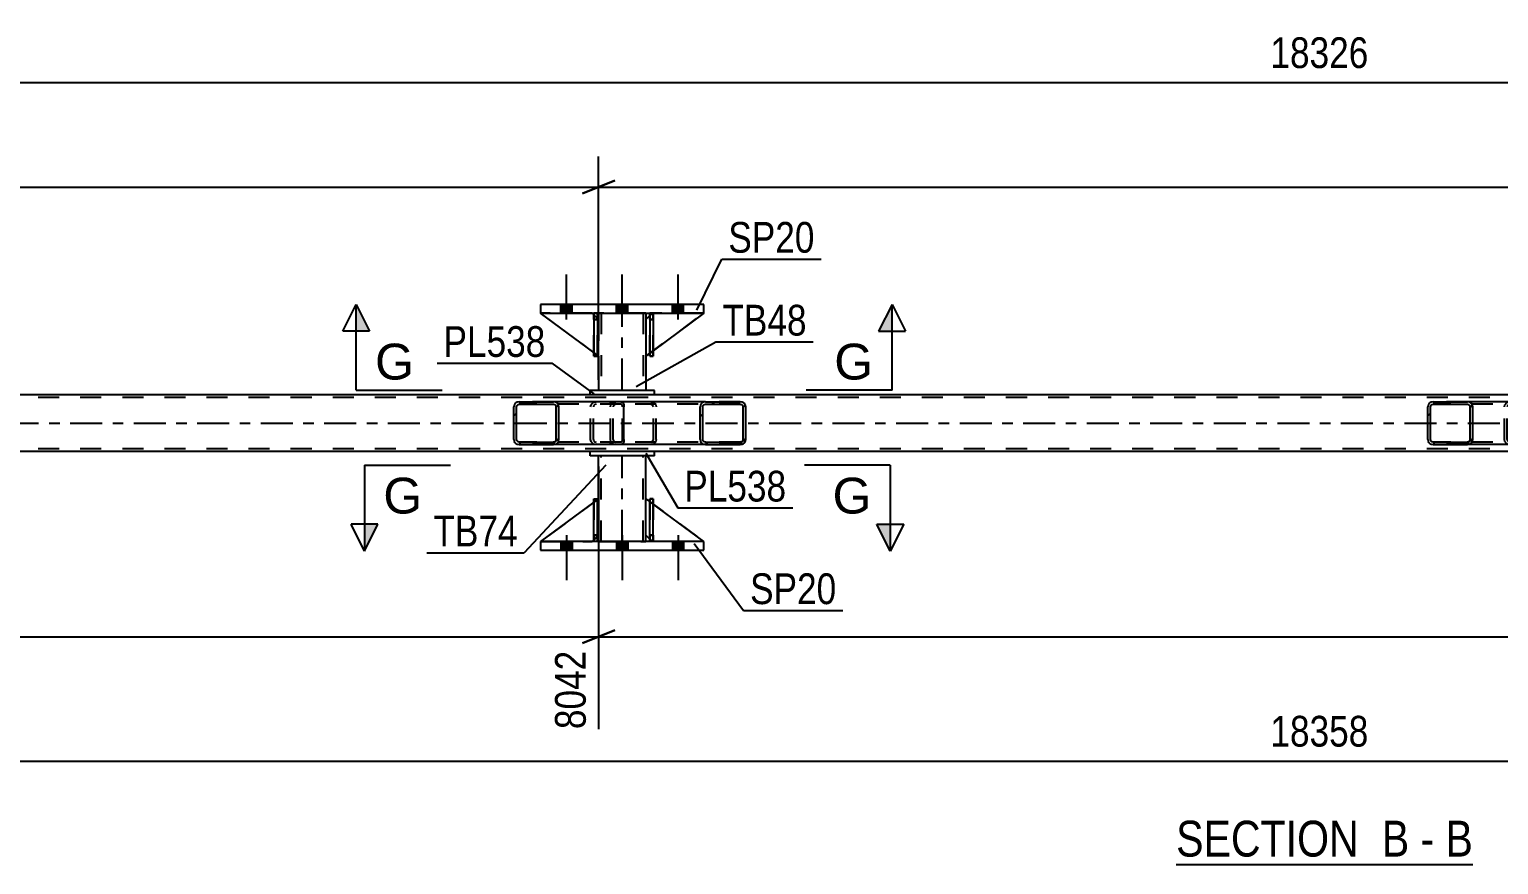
# Model space of a CAD drawing. Header units: millimetres. Extents: x 0 to 841, y 0 to 594.
# Drawn here: x 266.7 to 403.5, y 187.7 to 265.6 of the extents above; entities that cross this region are included whole.
import ezdxf

# ---------------------------------------------------------------- set-up
doc = ezdxf.new("R2010")
doc.units = ezdxf.units.MM
doc.linetypes.add('DXK_LINE_DOT2', pattern=[3.9198, 1.9599, -1.9599])
doc.linetypes.add('DXK_LINE_DOT3', pattern=[5.9187, 2.979, -0.9799, 0.9799, -0.9799])
doc.styles.add('Arial', font='arial.ttf', dxfattribs={"height": 0.2})
doc.styles.add('Arial Narrow', font='ARIALN.TTF', dxfattribs={"height": 0.2})

# ---------------------------------------------------------------- blocks, each defined once
blk = doc.blocks.new('Unknown-717034159-12 - 2994')
at = {"color": 6, "linetype": 'Continuous'}
blk.add_line((373.48, 187.75), (401.12, 187.75), dxfattribs=at)
at = {"color": 0, "linetype": 'Continuous'}
for points in [[(391.59, 188.5), (391.59, 192), (373.48, 192), (373.48, 188.5)], [(395.19, 188.5), (395.19, 192), (392.64, 192), (392.64, 188.5)], [(397.52, 188.5), (397.52, 192), (396.24, 192), (396.24, 188.5)], [(401.12, 188.5), (401.12, 192), (398.57, 192), (398.57, 188.5)]]:
    blk.add_wipeout(points, dxfattribs=at)
at = {"color": 7, "linetype": 'Continuous', "style": 'Arial Narrow'}
for s, p in [('SECTION ', (373.48, 188.5)), ('B', (392.64, 188.5)), ('B', (398.57, 188.5)), ('-', (396.24, 188.5))]:
    blk.add_text(s, height=3.34, dxfattribs=at).set_placement(p)
blk = doc.blocks.new('Part-717034159-3152 - 2994')
at = {"color": 7, "linetype": 'DXK_LINE_DOT2'}
for p, q in [((324.69, 239.14), (324.09, 238.54)), ((324.09, 235.14), (329.48, 239.14)), ((324.09, 238.54), (324.09, 235.14)), ((329.48, 239.14), (324.69, 239.14))]:
    blk.add_line(p, q, dxfattribs=at)
blk = doc.blocks.new('Part-717034159-3066 - 2994')
at = {"color": 2, "linetype": 'Continuous'}
for p, q in [((716.29, 231.53), (57.38, 231.53)), ((318.88, 226.25), (154.62, 226.25)), ((574.3, 226.25), (324.88, 226.25))]:
    blk.add_line(p, q, dxfattribs=at)
at = {"color": 7, "linetype": 'DXK_LINE_DOT2'}
for p, q in [((716.29, 231.29), (57.38, 231.29)), ((716.29, 226.49), (57.38, 226.49)), ((324.88, 226.25), (318.88, 226.25))]:
    blk.add_line(p, q, dxfattribs=at)
at = {"color": 7, "linetype": 'DXK_LINE_DOT3'}
blk.add_line((57.38, 228.89), (716.29, 228.89), dxfattribs=at)
blk = doc.blocks.new('Part-717034159-3185 - 2994')
at = {"color": 2, "linetype": 'Continuous'}
for p, q in [((329.48, 239.94), (314.28, 239.94)), ((314.28, 239.94), (314.28, 239.14)), ((329.48, 239.14), (329.48, 239.94)), ((314.28, 239.14), (329.48, 239.14))]:
    blk.add_line(p, q, dxfattribs=at)
blk = doc.blocks.new('Part-717034159-3150 - 2994')
at = {"color": 7, "linetype": 'DXK_LINE_DOT2'}
for p, q in [((319.68, 235.14), (314.28, 239.14)), ((314.28, 239.14), (319.08, 239.14)), ((319.08, 239.14), (319.68, 238.54)), ((319.68, 238.54), (319.08, 239.14)), ((319.68, 238.54), (319.68, 235.14)), ((319.68, 238.54), (319.68, 238.54)), ((319.68, 238.54), (319.68, 235.14))]:
    blk.add_line(p, q, dxfattribs=at)
blk = doc.blocks.new('Part-717034159-3151 - 2994')
at = {"color": 2, "linetype": 'Continuous'}
for p, q in [((319.24, 235.47), (314.28, 239.14)), ((319.24, 238.98), (319.08, 239.14)), ((319.68, 238.54), (319.56, 238.66)), ((319.68, 238.54), (319.68, 238.54)), ((319.68, 235.14), (319.68, 238.54)), ((319.56, 235.23), (319.68, 235.14)), ((319.68, 235.14), (319.68, 235.14))]:
    blk.add_line(p, q, dxfattribs=at)
at = {"color": 7, "linetype": 'DXK_LINE_DOT2'}
for p, q in [((319.08, 239.14), (314.28, 239.14)), ((319.08, 239.14), (319.68, 238.54)), ((319.56, 238.66), (319.24, 238.98)), ((319.68, 238.54), (319.68, 235.14)), ((319.56, 235.23), (319.24, 235.47))]:
    blk.add_line(p, q, dxfattribs=at)
blk = doc.blocks.new('Part-717034159-3165 - 2994')
at = {"linetype": 'Continuous'}
h = blk.add_hatch(dxfattribs=at)
h.set_pattern_fill('', scale=0.7, style=0, pattern_type=0)
h.set_pattern_definition([(45, (401.0697, 230.5906), (-1.57154, 1.57154), [])])
h.paths.add_polyline_path([(401.11, 230.41), (401.07, 230.59), (400.96, 230.75), (400.8, 230.85), (400.61, 230.89), (397.42, 230.89), (397.23, 230.85), (397.07, 230.75), (396.96, 230.59), (396.92, 230.41), (396.92, 227.37), (396.96, 227.18), (397.07, 227.03), (397.23, 226.92), (397.42, 226.89), (400.61, 226.89), (400.8, 226.92), (400.96, 227.03), (401.07, 227.18), (401.11, 227.37)])
h.paths.add_polyline_path([(400.84, 227.28), (400.78, 227.2), (400.7, 227.15), (400.61, 227.13), (397.42, 227.13), (397.32, 227.15), (397.24, 227.2), (397.19, 227.28), (397.17, 227.37), (397.17, 230.41), (397.19, 230.5), (397.24, 230.58), (397.32, 230.63), (397.42, 230.65), (400.61, 230.65), (400.7, 230.63), (400.78, 230.58), (400.84, 230.5), (400.86, 230.41), (400.86, 227.37)])
at = {"color": 2, "linetype": 'Continuous'}
for p, q in [((396.96, 230.59), (396.92, 230.41)), ((396.92, 227.37), (396.92, 230.41)), ((397.17, 230.41), (397.19, 230.5)), ((397.17, 227.37), (397.17, 230.41)), ((397.19, 230.5), (397.24, 230.58)), ((397.42, 230.89), (397.23, 230.85)), ((397.24, 230.58), (397.32, 230.63)), ((397.32, 230.63), (397.42, 230.65)), ((397.42, 230.89), (400.61, 230.89)), ((397.42, 230.65), (400.61, 230.65)), ((406.91, 230.89), (400.61, 230.89)), ((400.8, 230.85), (400.61, 230.89)), ((400.61, 230.65), (400.7, 230.63)), ((400.7, 230.63), (400.78, 230.58)), ((400.78, 230.58), (400.84, 230.5)), ((400.84, 230.5), (400.86, 230.41)), ((400.86, 227.37), (400.86, 230.41)), ((401.11, 230.41), (401.07, 230.59)), ((401.11, 227.37), (401.11, 230.41)), ((406.91, 230.89), (407.01, 230.85)), ((407.01, 230.85), (407.1, 230.75)), ((407.1, 230.75), (407.16, 230.59)), ((407.16, 230.59), (407.18, 230.41)), ((407.18, 227.37), (407.18, 230.41)), ((396.92, 227.37), (396.96, 227.18)), ((397.19, 227.28), (397.17, 227.37)), ((397.24, 227.2), (397.19, 227.28)), ((400.84, 227.28), (400.78, 227.2)), ((400.86, 227.37), (400.84, 227.28)), ((401.07, 227.18), (401.11, 227.37)), ((407.18, 227.37), (407.16, 227.18)), ((397.23, 226.92), (397.42, 226.89)), ((397.32, 227.15), (397.24, 227.2)), ((397.42, 227.13), (397.32, 227.15)), ((397.42, 227.13), (400.61, 227.13)), ((397.42, 226.89), (400.61, 226.89)), ((400.7, 227.15), (400.61, 227.13)), ((400.61, 226.89), (400.8, 226.92)), ((406.91, 226.89), (400.61, 226.89)), ((400.78, 227.2), (400.7, 227.15)), ((407.01, 226.92), (406.91, 226.89)), ((407.1, 227.03), (407.01, 226.92)), ((407.16, 227.18), (407.1, 227.03))]:
    blk.add_line(p, q, dxfattribs=at)
at = {"color": 7, "linetype": 'DXK_LINE_DOT2'}
for p, q in [((400.61, 230.89), (397.42, 230.89)), ((406.91, 230.65), (397.42, 230.65)), ((404.07, 230.41), (404.11, 230.59)), ((404.07, 227.37), (404.07, 230.41)), ((404.34, 230.5), (404.32, 230.41)), ((404.32, 227.37), (404.32, 230.41)), ((404.39, 230.58), (404.34, 230.5)), ((404.38, 230.85), (404.57, 230.89)), ((404.48, 230.63), (404.39, 230.58)), ((404.57, 230.65), (404.48, 230.63)), ((405.91, 230.65), (405.91, 230.89)), ((406.96, 230.63), (406.91, 230.65)), ((407, 230.58), (406.96, 230.63)), ((407.03, 230.5), (407, 230.58)), ((407.04, 230.41), (407.03, 230.5)), ((407.04, 227.37), (407.04, 230.41)), ((404.11, 227.18), (404.07, 227.37)), ((404.32, 227.37), (404.34, 227.28)), ((404.34, 227.28), (404.39, 227.2)), ((407, 227.2), (407.03, 227.28)), ((407.03, 227.28), (407.04, 227.37)), ((406.91, 227.13), (397.42, 227.13)), ((400.61, 226.89), (397.42, 226.89)), ((404.57, 226.89), (404.38, 226.92)), ((404.39, 227.2), (404.42, 227.18)), ((404.42, 227.18), (404.48, 227.15)), ((404.48, 227.15), (404.57, 227.13)), ((405.91, 226.89), (405.91, 227.13)), ((406.91, 227.13), (406.96, 227.15)), ((406.96, 227.15), (407, 227.2))]:
    blk.add_line(p, q, dxfattribs=at)
at = {"color": 2, "linetype": 'Continuous'}
for centre, start, end in [((397.41, 230.39), 111.1941, 156.1506), ((400.62, 230.39), 23.8494, 68.8059), ((397.41, 227.38), 203.8494, 248.8059), ((400.62, 227.38), 291.1941, 336.1506)]:
    blk.add_arc(centre, 0.492, start, end, dxfattribs=at)
at = {"color": 7, "linetype": 'DXK_LINE_DOT2'}
for centre, start, end in [((404.56, 230.39), 111.1941, 156.1506), ((404.56, 227.38), 203.8494, 248.8059)]:
    blk.add_arc(centre, 0.492, start, end, dxfattribs=at)
blk = doc.blocks.new('Part-717034159-3175 - 2994')
at = {"color": 2, "linetype": 'Continuous'}
for p, q in [((324.88, 226.25), (318.88, 226.25)), ((318.88, 225.85), (318.88, 226.25)), ((324.88, 225.85), (318.88, 225.85)), ((324.88, 225.85), (324.88, 226.25))]:
    blk.add_line(p, q, dxfattribs=at)
blk = doc.blocks.new('Bolt-717034159-3112 - 2994')
at = {"linetype": 'Continuous'}
for points in [[(316.16, 239.14), (317.2, 239.14), (317.2, 239.94), (316.16, 239.94)], [(316.16, 239.14), (317.2, 239.14), (317.2, 239.94), (316.16, 239.94)], [(316.16, 239.14), (317.2, 239.14), (317.2, 239.94), (316.16, 239.94)], [(321.36, 239.14), (322.4, 239.14), (322.4, 239.94), (321.36, 239.94)], [(321.36, 239.14), (322.4, 239.14), (322.4, 239.94), (321.36, 239.94)], [(326.56, 239.14), (327.6, 239.14), (327.6, 239.94), (326.56, 239.94)], [(326.56, 239.14), (327.6, 239.14), (327.6, 239.94), (326.56, 239.94)], [(326.56, 239.14), (327.6, 239.14), (327.6, 239.94), (326.56, 239.94)]]:
    blk.add_hatch(color=1, dxfattribs=at).paths.add_polyline_path(points)
at = {"color": 1, "linetype": 'Continuous'}
for p, q in [((316.68, 238.54), (316.68, 242.74)), ((316.68, 238.54), (316.68, 242.74)), ((316.68, 238.54), (316.68, 242.74)), ((321.88, 238.54), (321.88, 242.74)), ((321.88, 238.54), (321.88, 242.74)), ((327.08, 238.54), (327.08, 242.74)), ((327.08, 238.54), (327.08, 242.74)), ((327.08, 238.54), (327.08, 242.74)), ((316.16, 239.14), (316.16, 239.94)), ((316.16, 239.14), (316.16, 239.94)), ((316.16, 239.14), (316.16, 239.94)), ((317.2, 239.14), (317.2, 239.94)), ((317.2, 239.14), (317.2, 239.94)), ((317.2, 239.14), (317.2, 239.94)), ((321.36, 239.14), (321.36, 239.94)), ((321.36, 239.14), (321.36, 239.94)), ((322.4, 239.14), (322.4, 239.94)), ((322.4, 239.14), (322.4, 239.94)), ((326.56, 239.14), (326.56, 239.94)), ((326.56, 239.14), (326.56, 239.94)), ((326.56, 239.14), (326.56, 239.94)), ((327.6, 239.14), (327.6, 239.94)), ((327.6, 239.14), (327.6, 239.94)), ((327.6, 239.14), (327.6, 239.94))]:
    blk.add_line(p, q, dxfattribs=at)
blk = doc.blocks.new('Part-717034159-3180 - 2994')
at = {"color": 2, "linetype": 'Continuous'}
for p, q in [((319.68, 221.85), (319.68, 225.85)), ((324.08, 221.85), (324.08, 225.85)), ((319.68, 217.85), (319.68, 218.45)), ((324.08, 217.85), (324.08, 218.45))]:
    blk.add_line(p, q, dxfattribs=at)
at = {"color": 7, "linetype": 'DXK_LINE_DOT2'}
for p, q in [((324.08, 225.85), (319.68, 225.85)), ((319.92, 217.85), (319.92, 225.85)), ((323.84, 217.85), (323.84, 225.85)), ((319.68, 218.45), (319.68, 221.85)), ((324.08, 218.45), (324.08, 221.85)), ((319.68, 217.85), (324.08, 217.85))]:
    blk.add_line(p, q, dxfattribs=at)
at = {"color": 7, "linetype": 'DXK_LINE_DOT3'}
blk.add_line((321.88, 217.85), (321.88, 225.85), dxfattribs=at)
blk = doc.blocks.new('Part-717034159-3120 - 2994')
at = {"color": 2, "linetype": 'Continuous'}
for p, q in [((324.88, 231.94), (318.88, 231.94)), ((318.88, 231.54), (318.88, 231.94)), ((324.88, 231.54), (318.88, 231.54)), ((324.88, 231.54), (324.88, 231.94))]:
    blk.add_line(p, q, dxfattribs=at)
blk = doc.blocks.new('Part-717034159-3138 - 2994')
at = {"linetype": 'Continuous'}
h = blk.add_hatch(dxfattribs=at)
h.set_pattern_fill('', scale=0.7, style=0, pattern_type=0)
h.set_pattern_definition([(45, (315.9355, 230.5906), (-1.57154, 1.57154), [])])
h.paths.add_polyline_path([(315.97, 230.41), (315.94, 230.59), (315.83, 230.75), (315.66, 230.85), (315.47, 230.89), (312.29, 230.89), (312.09, 230.85), (311.93, 230.75), (311.82, 230.59), (311.78, 230.41), (311.78, 227.37), (311.82, 227.18), (311.93, 227.03), (312.09, 226.92), (312.29, 226.89), (315.47, 226.89), (315.66, 226.92), (315.83, 227.03), (315.94, 227.18), (315.97, 227.37)])
h.paths.add_polyline_path([(315.7, 227.28), (315.65, 227.2), (315.57, 227.15), (315.47, 227.13), (312.29, 227.13), (312.19, 227.15), (312.11, 227.2), (312.05, 227.28), (312.04, 227.37), (312.04, 230.41), (312.05, 230.5), (312.11, 230.58), (312.19, 230.63), (312.29, 230.65), (315.47, 230.65), (315.57, 230.63), (315.65, 230.58), (315.7, 230.5), (315.72, 230.41), (315.72, 227.37)])
at = {"color": 2, "linetype": 'Continuous'}
for p, q in [((311.82, 230.59), (311.78, 230.41)), ((311.78, 227.37), (311.78, 230.41)), ((312.04, 230.41), (312.05, 230.5)), ((312.04, 227.37), (312.04, 230.41)), ((312.05, 230.5), (312.11, 230.58)), ((312.29, 230.89), (312.09, 230.85)), ((312.11, 230.58), (312.19, 230.63)), ((312.19, 230.63), (312.29, 230.65)), ((312.29, 230.89), (315.47, 230.89)), ((312.29, 230.65), (315.47, 230.65)), ((321.77, 230.89), (315.47, 230.89)), ((315.66, 230.85), (315.47, 230.89)), ((315.47, 230.65), (315.57, 230.63)), ((315.57, 230.63), (315.65, 230.58)), ((315.65, 230.58), (315.7, 230.5)), ((315.7, 230.5), (315.72, 230.41)), ((315.72, 227.37), (315.72, 230.41)), ((315.97, 230.41), (315.94, 230.59)), ((315.97, 227.37), (315.97, 230.41)), ((321.77, 230.89), (321.88, 230.85)), ((321.88, 230.85), (321.96, 230.75)), ((321.96, 230.75), (322.02, 230.59)), ((322.02, 230.59), (322.04, 230.41)), ((322.04, 227.37), (322.04, 230.41)), ((311.78, 227.37), (311.82, 227.18)), ((312.05, 227.28), (312.04, 227.37)), ((312.11, 227.2), (312.05, 227.28)), ((315.7, 227.28), (315.65, 227.2)), ((315.72, 227.37), (315.7, 227.28)), ((315.94, 227.18), (315.97, 227.37)), ((322.04, 227.37), (322.02, 227.18)), ((312.09, 226.92), (312.29, 226.89)), ((312.19, 227.15), (312.11, 227.2)), ((312.29, 227.13), (312.19, 227.15)), ((312.29, 227.13), (315.47, 227.13)), ((312.29, 226.89), (315.47, 226.89)), ((315.57, 227.15), (315.47, 227.13)), ((315.47, 226.89), (315.66, 226.92)), ((321.77, 226.89), (315.47, 226.89)), ((315.65, 227.2), (315.57, 227.15)), ((321.88, 226.92), (321.77, 226.89)), ((321.96, 227.03), (321.88, 226.92)), ((322.02, 227.18), (321.96, 227.03))]:
    blk.add_line(p, q, dxfattribs=at)
at = {"color": 7, "linetype": 'DXK_LINE_DOT2'}
for p, q in [((315.47, 230.89), (312.29, 230.89)), ((321.77, 230.65), (312.29, 230.65)), ((318.93, 230.41), (318.97, 230.59)), ((318.93, 227.37), (318.93, 230.41)), ((319.2, 230.5), (319.19, 230.41)), ((319.19, 227.37), (319.19, 230.41)), ((319.26, 230.58), (319.2, 230.5)), ((319.24, 230.85), (319.44, 230.89)), ((319.34, 230.63), (319.26, 230.58)), ((319.44, 230.65), (319.34, 230.63)), ((320.78, 230.65), (320.78, 230.89)), ((321.82, 230.63), (321.77, 230.65)), ((321.87, 230.58), (321.82, 230.63)), ((321.9, 230.5), (321.87, 230.58)), ((321.91, 230.41), (321.9, 230.5)), ((321.91, 227.37), (321.91, 230.41)), ((318.97, 227.18), (318.93, 227.37)), ((319.19, 227.37), (319.2, 227.28)), ((319.2, 227.28), (319.26, 227.2)), ((321.87, 227.2), (321.9, 227.28)), ((321.9, 227.28), (321.91, 227.37)), ((321.77, 227.13), (312.29, 227.13)), ((315.47, 226.89), (312.29, 226.89)), ((319.44, 226.89), (319.24, 226.92)), ((319.26, 227.2), (319.28, 227.18)), ((319.28, 227.18), (319.34, 227.15)), ((319.34, 227.15), (319.44, 227.13)), ((320.78, 226.89), (320.78, 227.13)), ((321.77, 227.13), (321.82, 227.15)), ((321.82, 227.15), (321.87, 227.2))]:
    blk.add_line(p, q, dxfattribs=at)
at = {"color": 2, "linetype": 'Continuous'}
for centre, start, end in [((312.27, 230.39), 111.1941, 156.1506), ((315.49, 230.39), 23.8494, 68.8059), ((312.27, 227.38), 203.8494, 248.8059), ((315.49, 227.38), 291.1941, 336.1506)]:
    blk.add_arc(centre, 0.492, start, end, dxfattribs=at)
at = {"color": 7, "linetype": 'DXK_LINE_DOT2'}
for centre, start, end in [((319.42, 230.39), 111.1941, 156.1506), ((319.42, 227.38), 203.8494, 248.8059)]:
    blk.add_arc(centre, 0.492, start, end, dxfattribs=at)
blk = doc.blocks.new('Part-717034159-3153 - 2994')
at = {"color": 2, "linetype": 'Continuous'}
for p, q in [((324.44, 238.89), (324.09, 238.54)), ((324.09, 238.54), (324.09, 235.14)), ((329.48, 239.14), (324.76, 235.64)), ((324.44, 235.4), (324.09, 235.14))]:
    blk.add_line(p, q, dxfattribs=at)
at = {"color": 7, "linetype": 'DXK_LINE_DOT2'}
for p, q in [((324.69, 239.14), (324.44, 238.89)), ((329.48, 239.14), (324.69, 239.14)), ((324.76, 235.64), (324.44, 235.4))]:
    blk.add_line(p, q, dxfattribs=at)
blk = doc.blocks.new('Part-717034159-3164 - 2994')
at = {"linetype": 'Continuous'}
h = blk.add_hatch(dxfattribs=at)
h.set_pattern_fill('', scale=0.7, style=0, pattern_type=0)
h.set_pattern_definition([(45, (333.347, 230.5906), (-1.57154, 1.57154), [])])
h.paths.add_polyline_path([(333.39, 230.41), (333.35, 230.59), (333.24, 230.75), (333.07, 230.85), (332.88, 230.89), (329.64, 230.89), (329.44, 230.85), (329.28, 230.75), (329.17, 230.59), (329.13, 230.41), (329.13, 227.37), (329.17, 227.18), (329.28, 227.03), (329.44, 226.92), (329.64, 226.89), (332.88, 226.89), (333.07, 226.92), (333.24, 227.03), (333.35, 227.18), (333.39, 227.37)])
h.paths.add_polyline_path([(333.11, 227.28), (333.06, 227.2), (332.97, 227.15), (332.88, 227.13), (329.64, 227.13), (329.54, 227.15), (329.46, 227.2), (329.4, 227.28), (329.38, 227.37), (329.38, 230.41), (329.4, 230.5), (329.46, 230.58), (329.54, 230.63), (329.64, 230.65), (332.88, 230.65), (332.97, 230.63), (333.06, 230.58), (333.11, 230.5), (333.13, 230.41), (333.13, 227.37)])
at = {"color": 7, "linetype": 'DXK_LINE_DOT2'}
for p, q in [((320.78, 230.41), (320.82, 230.59)), ((320.78, 227.37), (320.78, 230.41)), ((321.05, 230.5), (321.04, 230.41)), ((321.04, 227.37), (321.04, 230.41)), ((321.11, 230.58), (321.05, 230.5)), ((321.1, 230.85), (321.29, 230.89)), ((321.19, 230.63), (321.11, 230.58)), ((321.29, 230.65), (321.19, 230.63)), ((321.77, 230.89), (321.29, 230.89)), ((332.88, 230.65), (321.29, 230.65)), ((324.53, 230.89), (324.72, 230.85)), ((324.62, 230.63), (324.53, 230.65)), ((324.71, 230.58), (324.62, 230.63)), ((324.76, 230.5), (324.71, 230.58)), ((324.78, 230.41), (324.76, 230.5)), ((324.78, 227.37), (324.78, 230.41)), ((325, 230.59), (325.04, 230.41)), ((325.04, 227.37), (325.04, 230.41)), ((332.88, 230.89), (329.64, 230.89)), ((320.82, 227.18), (320.78, 227.37)), ((321.04, 227.37), (321.05, 227.28)), ((321.05, 227.28), (321.11, 227.2)), ((324.71, 227.2), (324.76, 227.28)), ((324.76, 227.28), (324.78, 227.37)), ((325.04, 227.37), (325, 227.18)), ((321.29, 226.89), (321.1, 226.92)), ((321.11, 227.2), (321.19, 227.15)), ((321.19, 227.15), (321.29, 227.13)), ((332.88, 227.13), (321.29, 227.13)), ((321.77, 226.89), (321.29, 226.89)), ((324.53, 227.13), (324.62, 227.15)), ((324.72, 226.92), (324.53, 226.89)), ((324.62, 227.15), (324.71, 227.2)), ((332.88, 226.89), (329.64, 226.89))]:
    blk.add_line(p, q, dxfattribs=at)
at = {"color": 2, "linetype": 'Continuous'}
for p, q in [((329.64, 230.89), (321.77, 230.89)), ((329.17, 230.59), (329.13, 230.41)), ((329.13, 227.37), (329.13, 230.41)), ((329.38, 230.41), (329.4, 230.5)), ((329.38, 227.37), (329.38, 230.41)), ((329.4, 230.5), (329.46, 230.58)), ((329.64, 230.89), (329.44, 230.85)), ((329.46, 230.58), (329.54, 230.63)), ((329.54, 230.63), (329.64, 230.65)), ((329.64, 230.89), (332.88, 230.89)), ((329.64, 230.65), (332.88, 230.65)), ((333.07, 230.85), (332.88, 230.89)), ((332.88, 230.65), (332.97, 230.63)), ((332.97, 230.63), (333.06, 230.58)), ((333.06, 230.58), (333.11, 230.5)), ((333.11, 230.5), (333.13, 230.41)), ((333.13, 227.37), (333.13, 230.41)), ((333.39, 230.41), (333.35, 230.59)), ((333.39, 227.37), (333.39, 230.41)), ((329.13, 227.37), (329.17, 227.18)), ((329.4, 227.28), (329.38, 227.37)), ((329.46, 227.2), (329.4, 227.28)), ((333.11, 227.28), (333.06, 227.2)), ((333.13, 227.37), (333.11, 227.28)), ((333.35, 227.18), (333.39, 227.37)), ((329.64, 226.89), (321.77, 226.89)), ((329.44, 226.92), (329.64, 226.89)), ((329.54, 227.15), (329.46, 227.2)), ((329.64, 227.13), (329.54, 227.15)), ((329.64, 227.13), (332.88, 227.13)), ((329.64, 226.89), (332.88, 226.89)), ((332.97, 227.15), (332.88, 227.13)), ((332.88, 226.89), (333.07, 226.92)), ((333.06, 227.2), (332.97, 227.15))]:
    blk.add_line(p, q, dxfattribs=at)
at = {"color": 7, "linetype": 'DXK_LINE_DOT2'}
for centre, start, end in [((321.27, 230.39), 110.7583, 155.6801), ((324.55, 230.39), 24.3199, 69.2417), ((321.27, 227.39), 204.3199, 249.2417), ((324.55, 227.39), 290.7583, 335.6801)]:
    blk.add_arc(centre, 0.496, start, end, dxfattribs=at)
at = {"color": 2, "linetype": 'Continuous'}
for centre, start, end in [((329.62, 230.39), 110.7583, 155.68), ((332.89, 230.39), 24.32, 69.2417), ((329.62, 227.39), 204.32, 249.2417), ((332.89, 227.39), 290.7583, 335.68)]:
    blk.add_arc(centre, 0.496, start, end, dxfattribs=at)
blk = doc.blocks.new('Part-717034159-3186 - 2994')
at = {"color": 7, "linetype": 'DXK_LINE_DOT2'}
for p, q in [((319.24, 238.54), (319.24, 239.14)), ((319.24, 239.14), (319.24, 239.14)), ((319.24, 239.14), (319.24, 235.14)), ((319.56, 239.14), (319.24, 239.14)), ((319.24, 235.14), (319.24, 238.54)), ((319.24, 238.54), (319.56, 238.54)), ((319.56, 238.54), (319.56, 239.14)), ((319.56, 235.14), (319.56, 239.14)), ((319.56, 238.54), (319.56, 235.14)), ((319.24, 235.14), (319.56, 235.14))]:
    blk.add_line(p, q, dxfattribs=at)
blk = doc.blocks.new('Part-717034159-3187 - 2994')
at = {"color": 7, "linetype": 'DXK_LINE_DOT2'}
for p, q in [((324.44, 238.54), (324.44, 239.14)), ((324.44, 239.14), (324.44, 239.14)), ((324.44, 239.14), (324.44, 235.14)), ((324.76, 239.14), (324.44, 239.14)), ((324.44, 235.14), (324.44, 238.54)), ((324.44, 238.54), (324.76, 238.54)), ((324.76, 238.54), (324.76, 239.14)), ((324.76, 235.14), (324.76, 239.14)), ((324.76, 238.54), (324.76, 235.14)), ((324.44, 235.14), (324.76, 235.14))]:
    blk.add_line(p, q, dxfattribs=at)
blk = doc.blocks.new('Part-717034159-3193 - 2994')
at = {"color": 2, "linetype": 'Continuous'}
for p, q in [((319.68, 239.14), (319.68, 238.54)), ((324.08, 239.14), (324.08, 238.54)), ((319.68, 235.14), (319.68, 231.94)), ((324.08, 235.14), (324.08, 231.94))]:
    blk.add_line(p, q, dxfattribs=at)
at = {"color": 7, "linetype": 'DXK_LINE_DOT2'}
for p, q in [((324.08, 239.14), (319.68, 239.14)), ((319.68, 238.54), (319.68, 235.14)), ((319.92, 239.14), (319.92, 231.94)), ((323.84, 239.14), (323.84, 231.94)), ((324.08, 238.54), (324.08, 235.14)), ((324.08, 231.94), (319.68, 231.94))]:
    blk.add_line(p, q, dxfattribs=at)
at = {"color": 7, "linetype": 'DXK_LINE_DOT3'}
blk.add_line((321.88, 231.94), (321.88, 239.14), dxfattribs=at)
blk = doc.blocks.new('Part-717034159-3212 - 2994')
at = {"color": 2, "linetype": 'Continuous'}
for p, q in [((324.09, 218.45), (324.09, 221.85)), ((324.44, 221.58), (324.09, 221.85)), ((329.48, 217.85), (324.76, 221.35)), ((324.44, 218.09), (324.09, 218.45))]:
    blk.add_line(p, q, dxfattribs=at)
at = {"color": 7, "linetype": 'DXK_LINE_DOT2'}
for p, q in [((324.76, 221.35), (324.44, 221.58)), ((324.69, 217.85), (324.44, 218.09)), ((329.48, 217.85), (324.69, 217.85)), ((329.48, 217.85), (329.48, 217.85)), ((329.48, 217.85), (329.48, 217.85))]:
    blk.add_line(p, q, dxfattribs=at)
blk = doc.blocks.new('Part-717034159-3215 - 2994')
at = {"color": 7, "linetype": 'DXK_LINE_DOT2'}
for p, q in [((324.09, 218.45), (324.09, 221.85)), ((324.09, 221.85), (329.48, 217.85)), ((324.69, 217.85), (324.09, 218.45)), ((329.48, 217.85), (324.69, 217.85))]:
    blk.add_line(p, q, dxfattribs=at)
blk = doc.blocks.new('Part-717034159-3218 - 2994')
at = {"color": 7, "linetype": 'DXK_LINE_DOT2'}
for p, q in [((319.56, 221.75), (319.24, 221.52)), ((319.68, 218.45), (319.68, 221.85)), ((314.28, 217.85), (319.08, 217.85)), ((319.68, 218.45), (319.08, 217.85)), ((319.56, 218.32), (319.24, 218))]:
    blk.add_line(p, q, dxfattribs=at)
at = {"color": 2, "linetype": 'Continuous'}
for p, q in [((319.68, 221.85), (319.56, 221.75)), ((319.68, 218.45), (319.68, 221.85)), ((319.24, 221.52), (314.28, 217.85)), ((319.24, 218), (319.08, 217.85)), ((319.68, 218.45), (319.56, 218.32)), ((319.68, 218.45), (319.68, 218.45))]:
    blk.add_line(p, q, dxfattribs=at)
blk = doc.blocks.new('Part-717034159-3221 - 2994')
at = {"color": 7, "linetype": 'DXK_LINE_DOT2'}
for p, q in [((319.68, 221.85), (314.28, 217.85)), ((319.68, 218.45), (319.68, 221.85)), ((319.68, 221.85), (319.68, 218.45)), ((314.28, 217.85), (319.08, 217.85)), ((319.08, 217.85), (319.68, 218.45)), ((319.68, 218.45), (319.08, 217.85)), ((319.68, 218.45), (319.68, 218.45))]:
    blk.add_line(p, q, dxfattribs=at)
blk = doc.blocks.new('Part-717034159-3222 - 2994')
at = {"color": 2, "linetype": 'Continuous'}
for p, q in [((319.24, 217.85), (319.24, 221.85)), ((319.24, 221.85), (319.56, 221.85)), ((319.56, 217.85), (319.56, 221.85)), ((319.24, 217.85), (319.24, 217.85)), ((319.56, 217.85), (319.24, 217.85))]:
    blk.add_line(p, q, dxfattribs=at)
at = {"color": 7, "linetype": 'DXK_LINE_DOT2'}
for p, q in [((319.24, 221.85), (319.24, 218.45)), ((319.56, 218.45), (319.56, 221.85)), ((319.24, 218.45), (319.24, 217.85)), ((319.24, 218.45), (319.56, 218.45)), ((319.56, 217.85), (319.56, 218.45)), ((319.56, 217.85), (319.56, 217.85))]:
    blk.add_line(p, q, dxfattribs=at)
blk = doc.blocks.new('Part-717034159-3223 - 2994')
at = {"color": 2, "linetype": 'Continuous'}
for p, q in [((324.44, 217.85), (324.44, 221.85)), ((324.44, 221.85), (324.76, 221.85)), ((324.76, 217.85), (324.76, 221.85)), ((324.44, 217.85), (324.44, 217.85)), ((324.76, 217.85), (324.44, 217.85))]:
    blk.add_line(p, q, dxfattribs=at)
at = {"color": 7, "linetype": 'DXK_LINE_DOT2'}
for p, q in [((324.44, 221.85), (324.44, 218.45)), ((324.76, 218.45), (324.76, 221.85)), ((324.44, 218.45), (324.44, 217.85)), ((324.44, 218.45), (324.76, 218.45)), ((324.76, 217.85), (324.76, 218.45)), ((324.76, 217.85), (324.76, 217.85))]:
    blk.add_line(p, q, dxfattribs=at)
blk = doc.blocks.new('Part-717034159-3244 - 2994')
at = {"color": 2, "linetype": 'Continuous'}
for p, q in [((319.56, 239.14), (319.24, 239.14)), ((319.24, 239.14), (319.24, 235.14)), ((319.56, 239.14), (319.56, 239.14)), ((319.56, 239.14), (319.56, 235.14)), ((319.56, 235.14), (319.24, 235.14))]:
    blk.add_line(p, q, dxfattribs=at)
at = {"color": 7, "linetype": 'DXK_LINE_DOT2'}
for p, q in [((319.24, 238.54), (319.24, 239.14)), ((319.56, 238.54), (319.24, 238.54)), ((319.24, 238.54), (319.24, 235.14)), ((319.56, 238.54), (319.56, 239.14)), ((319.56, 239.14), (319.56, 239.14)), ((319.56, 235.14), (319.56, 238.54))]:
    blk.add_line(p, q, dxfattribs=at)
blk = doc.blocks.new('Part-717034159-3245 - 2994')
at = {"color": 2, "linetype": 'Continuous'}
for p, q in [((324.76, 239.14), (324.44, 239.14)), ((324.44, 239.14), (324.44, 235.14)), ((324.76, 239.14), (324.76, 239.14)), ((324.76, 239.14), (324.76, 235.14)), ((324.76, 235.14), (324.44, 235.14))]:
    blk.add_line(p, q, dxfattribs=at)
at = {"color": 7, "linetype": 'DXK_LINE_DOT2'}
for p, q in [((324.44, 238.54), (324.44, 239.14)), ((324.76, 238.54), (324.44, 238.54)), ((324.44, 238.54), (324.44, 235.14)), ((324.76, 238.54), (324.76, 239.14)), ((324.76, 239.14), (324.76, 239.14)), ((324.76, 235.14), (324.76, 238.54))]:
    blk.add_line(p, q, dxfattribs=at)
blk = doc.blocks.new('Part-717034159-3246 - 2994')
at = {"color": 7, "linetype": 'DXK_LINE_DOT2'}
for p, q in [((319.24, 221.85), (319.56, 221.85)), ((319.24, 218.45), (319.24, 221.85)), ((319.24, 221.85), (319.24, 217.85)), ((319.56, 221.85), (319.56, 218.45)), ((319.56, 217.85), (319.56, 221.75)), ((319.56, 218.45), (319.24, 218.45)), ((319.24, 217.85), (319.24, 218.45)), ((319.56, 217.85), (319.24, 217.85)), ((319.56, 218.45), (319.56, 217.85)), ((319.56, 217.85), (319.56, 217.85))]:
    blk.add_line(p, q, dxfattribs=at)
blk = doc.blocks.new('Part-717034159-3247 - 2994')
at = {"color": 7, "linetype": 'DXK_LINE_DOT2'}
for p, q in [((324.76, 221.85), (324.44, 221.85)), ((324.44, 218.45), (324.44, 221.85)), ((324.44, 221.85), (324.44, 217.85)), ((324.76, 221.85), (324.76, 218.45)), ((324.76, 217.85), (324.76, 221.85)), ((324.76, 218.45), (324.44, 218.45)), ((324.44, 217.85), (324.44, 218.45)), ((324.76, 217.85), (324.44, 217.85)), ((324.76, 218.45), (324.76, 217.85)), ((324.76, 217.85), (324.76, 217.85))]:
    blk.add_line(p, q, dxfattribs=at)
blk = doc.blocks.new('Bolt-717034159-3258 - 2994')
at = {"linetype": 'Continuous'}
for points in [[(317.2, 217.85), (316.16, 217.85), (316.16, 217.05), (317.2, 217.05)], [(317.2, 217.85), (316.16, 217.85), (316.16, 217.05), (317.2, 217.05)], [(317.2, 217.85), (316.16, 217.85), (316.16, 217.05), (317.2, 217.05)], [(322.4, 217.85), (321.36, 217.85), (321.36, 217.05), (322.4, 217.05)], [(322.4, 217.85), (321.36, 217.85), (321.36, 217.05), (322.4, 217.05)], [(327.6, 217.85), (326.56, 217.85), (326.56, 217.05), (327.6, 217.05)], [(327.6, 217.85), (326.56, 217.85), (326.56, 217.05), (327.6, 217.05)], [(327.6, 217.85), (326.56, 217.85), (326.56, 217.05), (327.6, 217.05)]]:
    blk.add_hatch(color=1, dxfattribs=at).paths.add_polyline_path(points)
at = {"color": 1, "linetype": 'Continuous'}
for p, q in [((316.16, 217.85), (316.16, 217.05)), ((316.16, 217.85), (316.16, 217.05)), ((316.16, 217.85), (316.16, 217.05)), ((316.68, 218.45), (316.68, 214.25)), ((316.68, 218.45), (316.68, 214.25)), ((316.68, 218.45), (316.68, 214.25)), ((317.2, 217.85), (317.2, 217.05)), ((317.2, 217.85), (317.2, 217.05)), ((317.2, 217.85), (317.2, 217.05)), ((321.36, 217.85), (321.36, 217.05)), ((321.36, 217.85), (321.36, 217.05)), ((321.88, 218.45), (321.88, 214.25)), ((321.88, 218.45), (321.88, 214.25)), ((322.4, 217.85), (322.4, 217.05)), ((322.4, 217.85), (322.4, 217.05)), ((326.56, 217.85), (326.56, 217.05)), ((326.56, 217.85), (326.56, 217.05)), ((326.56, 217.85), (326.56, 217.05)), ((327.08, 218.45), (327.08, 214.25)), ((327.08, 218.45), (327.08, 214.25)), ((327.08, 218.45), (327.08, 214.25)), ((327.6, 217.85), (327.6, 217.05)), ((327.6, 217.85), (327.6, 217.05)), ((327.6, 217.85), (327.6, 217.05))]:
    blk.add_line(p, q, dxfattribs=at)
blk = doc.blocks.new('Part-717034159-3293 - 2994')
at = {"color": 2, "linetype": 'Continuous'}
for p, q in [((314.28, 217.85), (314.28, 217.05)), ((329.48, 217.85), (314.28, 217.85)), ((329.48, 217.05), (329.48, 217.85)), ((314.28, 217.05), (329.48, 217.05))]:
    blk.add_line(p, q, dxfattribs=at)
blk = doc.blocks.new('StraightDimension-717034159-8060 - 2994')
at = {"color": 7, "linetype": 'Continuous'}
blk.add_line((48.76, 260.64), (724.91, 260.64), dxfattribs=at)
at = {"color": 0}
blk.add_wipeout([(392.01, 261.39), (392.01, 265.59), (381.66, 265.59), (381.66, 261.39)], dxfattribs=at)
at = {"color": 3, "style": 'Arial Narrow'}
blk.add_text('18326', height=2.863, dxfattribs=at).set_placement((382.26, 261.99))
blk = doc.blocks.new('StraightDimension-717034159-3338 - 2994')
at = {"color": 7, "linetype": 'Continuous'}
for p, q in [((319.68, 224.85), (319.68, 200.38)), ((318.18, 208.39), (321.18, 209.59)), ((149.42, 208.99), (319.68, 208.99))]:
    blk.add_line(p, q, dxfattribs=at)
at = {"color": 0, "linetype": 'Continuous'}
blk.add_wipeout([(319.08, 208.29), (314.88, 208.29), (314.88, 199.78), (319.08, 199.78)], dxfattribs=at)
at = {"color": 3, "linetype": 'Continuous', "style": 'Arial Narrow'}
blk.add_text('8042', height=2.863, rotation=90.0002, dxfattribs=at).set_placement((318.48, 200.38))
blk = doc.blocks.new('StraightDimension-717034159-3346 - 2994')
at = {"color": 7, "linetype": 'Continuous'}
for p, q in [((319.68, 224.85), (319.68, 200.38)), ((321.18, 209.59), (318.18, 208.39)), ((319.68, 208.99), (575.1, 208.99))]:
    blk.add_line(p, q, dxfattribs=at)
blk = doc.blocks.new('StraightDimension-717034159-3367 - 2994')
at = {"color": 7, "linetype": 'Continuous'}
for p, q in [((319.68, 232.94), (319.68, 253.75)), ((149.42, 250.9), (319.68, 250.9)), ((318.18, 250.3), (321.18, 251.5))]:
    blk.add_line(p, q, dxfattribs=at)
blk = doc.blocks.new('StraightDimension-717034159-3375 - 2994')
at = {"color": 7, "linetype": 'Continuous'}
for p, q in [((319.68, 232.94), (319.68, 253.75)), ((321.18, 251.5), (318.18, 250.3)), ((319.68, 250.9), (575.1, 250.9))]:
    blk.add_line(p, q, dxfattribs=at)
blk = doc.blocks.new('StraightDimension-717034159-3472 - 2994')
at = {"color": 7, "linetype": 'Continuous'}
blk.add_line((48.12, 197.4), (725.55, 197.4), dxfattribs=at)
at = {"color": 0}
blk.add_wipeout([(392.01, 198.15), (392.01, 202.35), (381.66, 202.35), (381.66, 198.15)], dxfattribs=at)
at = {"color": 3, "style": 'Arial Narrow'}
blk.add_text('18358', height=2.863, dxfattribs=at).set_placement((382.26, 198.75))
blk = doc.blocks.new('Mark-717034159-3176 - 2994')
at = {"color": 0}
blk.add_wipeout([(312.14, 217.4), (312.14, 220.4), (304.29, 220.4), (304.29, 217.4)], dxfattribs=at)
blk.add_wipeout([(312.14, 217.4), (312.14, 220.4), (304.29, 220.4), (304.29, 217.4)], dxfattribs=at)
at = {"color": 30, "linetype": 'Continuous'}
for p in [(320.36, 224.99), (303.69, 216.8)]:
    blk.add_line(p, (312.74, 216.8), dxfattribs=at)
at = {"color": 3, "style": 'Arial Narrow'}
blk.add_text('TB74', height=2.863, dxfattribs=at).set_placement((304.29, 217.4))
blk = doc.blocks.new('Mark-717034159-3116 - 2994')
at = {"color": 0}
blk.add_wipeout([(314.74, 235.07), (314.74, 238.07), (305.23, 238.07), (305.23, 235.07)], dxfattribs=at)
blk.add_wipeout([(314.74, 235.07), (314.74, 238.07), (305.23, 238.07), (305.23, 235.07)], dxfattribs=at)
at = {"color": 30, "linetype": 'Continuous'}
for p in [(304.63, 234.47), (319.28, 231.64)]:
    blk.add_line(p, (315.34, 234.47), dxfattribs=at)
at = {"color": 3, "style": 'Arial Narrow'}
blk.add_text('PL538', height=2.863, dxfattribs=at).set_placement((305.23, 235.07))
blk = doc.blocks.new('Mark-717034159-3171 - 2994')
at = {"color": 0}
blk.add_wipeout([(337.17, 221.59), (337.17, 224.59), (327.66, 224.59), (327.66, 221.59)], dxfattribs=at)
blk.add_wipeout([(337.17, 221.59), (337.17, 224.59), (327.66, 224.59), (327.66, 221.59)], dxfattribs=at)
at = {"color": 30, "linetype": 'Continuous'}
for p, q in [((324.07, 226.11), (327.06, 220.99)), ((327.06, 220.99), (337.77, 220.99))]:
    blk.add_line(p, q, dxfattribs=at)
at = {"color": 3, "style": 'Arial Narrow'}
blk.add_text('PL538', height=2.863, dxfattribs=at).set_placement((327.66, 221.59))
blk = doc.blocks.new('Mark-717034159-3181 - 2994')
at = {"color": 0}
blk.add_wipeout([(339.8, 244.78), (339.8, 247.78), (331.76, 247.78), (331.76, 244.78)], dxfattribs=at)
blk.add_wipeout([(339.8, 244.78), (339.8, 247.78), (331.76, 247.78), (331.76, 244.78)], dxfattribs=at)
at = {"color": 30, "linetype": 'Continuous'}
for p, q in [((328.82, 239.42), (331.16, 244.18)), ((331.16, 244.18), (340.4, 244.18))]:
    blk.add_line(p, q, dxfattribs=at)
at = {"color": 3, "style": 'Arial Narrow'}
blk.add_text('SP20', height=2.863, dxfattribs=at).set_placement((331.76, 244.78))
blk = doc.blocks.new('Mark-717034159-3189 - 2994')
at = {"color": 0}
blk.add_wipeout([(339.06, 237.06), (339.06, 240.06), (331.21, 240.06), (331.21, 237.06)], dxfattribs=at)
blk.add_wipeout([(339.06, 237.06), (339.06, 240.06), (331.21, 240.06), (331.21, 237.06)], dxfattribs=at)
at = {"color": 30, "linetype": 'Continuous'}
for p, q in [((323.17, 232.31), (330.61, 236.46)), ((330.61, 236.46), (339.66, 236.46))]:
    blk.add_line(p, q, dxfattribs=at)
at = {"color": 3, "style": 'Arial Narrow'}
blk.add_text('TB48', height=2.863, dxfattribs=at).set_placement((331.21, 237.06))
blk = doc.blocks.new('Mark-717034159-3289 - 2994')
at = {"color": 0}
blk.add_wipeout([(341.83, 212.03), (341.83, 215.03), (333.79, 215.03), (333.79, 212.03)], dxfattribs=at)
blk.add_wipeout([(341.83, 212.03), (341.83, 215.03), (333.79, 215.03), (333.79, 212.03)], dxfattribs=at)
at = {"color": 30, "linetype": 'Continuous'}
for p, q in [((328.59, 217.68), (333.19, 211.43)), ((333.19, 211.43), (342.43, 211.43))]:
    blk.add_line(p, q, dxfattribs=at)
at = {"color": 3, "style": 'Arial Narrow'}
blk.add_text('SP20', height=2.863, dxfattribs=at).set_placement((333.79, 212.03))
blk = doc.blocks.new('SectionMark-717034159-3503 - 2994')
at = {"linetype": 'Continuous'}
for points in [[(297.87, 219.47), (299.12, 219.47), (297.87, 216.97)], [(345.6, 219.47), (346.85, 219.47), (346.85, 216.97)]]:
    blk.add_hatch(color=6, dxfattribs=at).paths.add_polyline_path(points)
at = {"color": 6, "linetype": 'Continuous'}
for p, q in [((297.87, 224.97), (305.87, 224.97)), ((297.87, 224.97), (297.87, 216.97)), ((346.85, 224.97), (338.85, 224.97)), ((346.85, 224.97), (346.85, 216.97)), ((297.87, 216.97), (296.62, 219.47)), ((299.12, 219.47), (296.62, 219.47)), ((297.87, 216.97), (299.12, 219.47)), ((345.6, 219.47), (348.1, 219.47)), ((346.85, 216.97), (345.6, 219.47)), ((348.1, 219.47), (346.85, 216.97))]:
    blk.add_line(p, q, dxfattribs=at)
at = {"color": 0, "linetype": 'Continuous'}
for points in [[(303.25, 220.47), (303.25, 223.97), (299.62, 223.97), (299.62, 220.47)], [(345.1, 220.47), (345.1, 223.97), (341.47, 223.97), (341.47, 220.47)]]:
    blk.add_wipeout(points, dxfattribs=at)
at = {"color": 3, "linetype": 'Continuous', "style": 'Arial'}
for p in [(299.62, 220.47), (341.47, 220.47)]:
    blk.add_text('G', height=3.34, dxfattribs=at).set_placement(p)
blk = doc.blocks.new('SectionMark-717034159-3507 - 2994')
at = {"linetype": 'Continuous'}
for points in [[(298.35, 237.46), (297.1, 237.46), (297.1, 239.96)], [(347.01, 237.46), (345.76, 237.46), (347.01, 239.96)]]:
    blk.add_hatch(color=6, dxfattribs=at).paths.add_polyline_path(points)
at = {"color": 6, "linetype": 'Continuous'}
for p, q in [((295.85, 237.46), (297.1, 239.96)), ((297.1, 231.96), (297.1, 239.96)), ((297.1, 239.96), (298.35, 237.46)), ((347.01, 239.96), (345.76, 237.46)), ((347.01, 231.96), (347.01, 239.96)), ((347.01, 239.96), (348.26, 237.46)), ((298.35, 237.46), (295.85, 237.46)), ((345.76, 237.46), (348.26, 237.46)), ((297.1, 231.96), (305.1, 231.96)), ((347.01, 231.96), (339.01, 231.96))]:
    blk.add_line(p, q, dxfattribs=at)
at = {"color": 0, "linetype": 'Continuous'}
for points in [[(302.48, 232.96), (302.48, 236.46), (298.85, 236.46), (298.85, 232.96)], [(345.26, 232.96), (345.26, 236.46), (341.63, 236.46), (341.63, 232.96)]]:
    blk.add_wipeout(points, dxfattribs=at)
at = {"color": 3, "linetype": 'Continuous', "style": 'Arial'}
for p in [(298.85, 232.96), (341.63, 232.96)]:
    blk.add_text('G', height=3.34, dxfattribs=at).set_placement(p)

msp = doc.modelspace()

# ---------------------------------------------------------------- block references
for name in ['Bolt-717034159-3112 - 2994', 'Part-717034159-3185 - 2994', 'Part-717034159-3150 - 2994', 'Part-717034159-3151 - 2994', 'Part-717034159-3186 - 2994', 'Part-717034159-3244 - 2994', 'Part-717034159-3193 - 2994', 'Part-717034159-3152 - 2994', 'Part-717034159-3153 - 2994', 'Part-717034159-3187 - 2994', 'Part-717034159-3245 - 2994', 'Part-717034159-3066 - 2994', 'Part-717034159-3120 - 2994', 'Part-717034159-3138 - 2994', 'Part-717034159-3164 - 2994', 'Part-717034159-3165 - 2994', 'Part-717034159-3175 - 2994', 'Part-717034159-3180 - 2994', 'Part-717034159-3218 - 2994', 'Part-717034159-3221 - 2994', 'Part-717034159-3222 - 2994', 'Part-717034159-3246 - 2994', 'Part-717034159-3212 - 2994', 'Part-717034159-3215 - 2994', 'Part-717034159-3223 - 2994', 'Part-717034159-3247 - 2994', 'Part-717034159-3293 - 2994', 'Bolt-717034159-3258 - 2994', 'Unknown-717034159-12 - 2994']:
    msp.add_blockref(name, (0, 0))

# ---------------------------------------------------------------- next in the draw order: block references
for name in ['StraightDimension-717034159-8060 - 2994', 'StraightDimension-717034159-3338 - 2994']:
    msp.add_blockref(name, (0, 0))

# ---------------------------------------------------------------- next in the draw order: block references
for name in ['StraightDimension-717034159-3367 - 2994', 'StraightDimension-717034159-3346 - 2994']:
    msp.add_blockref(name, (0, 0))

# ---------------------------------------------------------------- next in the draw order: block references
for name in ['StraightDimension-717034159-3375 - 2994', 'StraightDimension-717034159-3472 - 2994']:
    msp.add_blockref(name, (0, 0))

# ---------------------------------------------------------------- next in the draw order: block references
for name in ['Mark-717034159-3181 - 2994', 'Mark-717034159-3116 - 2994', 'Mark-717034159-3171 - 2994', 'Mark-717034159-3176 - 2994', 'Mark-717034159-3289 - 2994']:
    msp.add_blockref(name, (0, 0))

# ---------------------------------------------------------------- next in the draw order: block references
for name in ['Mark-717034159-3189 - 2994', 'SectionMark-717034159-3503 - 2994']:
    msp.add_blockref(name, (0, 0))

# ---------------------------------------------------------------- next in the draw order: block references
msp.add_blockref('SectionMark-717034159-3507 - 2994', (0, 0))

doc.saveas('drawing.dxf')
